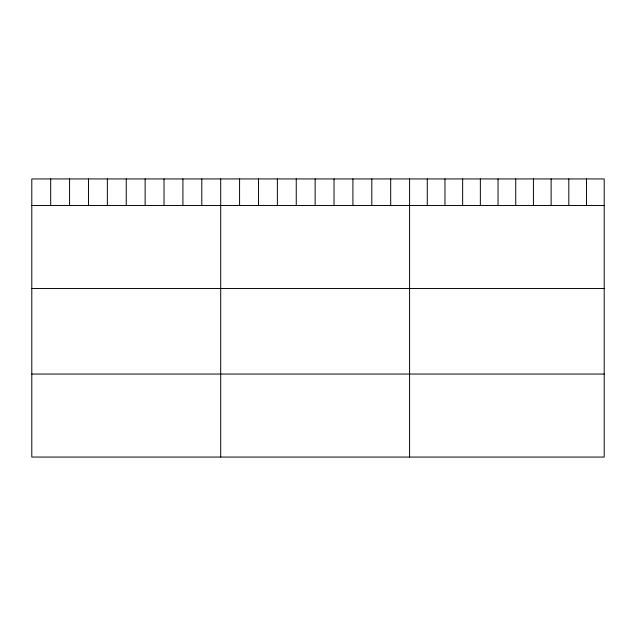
<?xml version="1.0" encoding="UTF-8"?>
<svg xmlns="http://www.w3.org/2000/svg" width="636" height="636" viewBox="0 0 636 636"><rect width="100%" height="100%" fill="white"/><g stroke="black" fill="none" stroke-linecap="round" stroke-linejoin="round"><path stroke-width="0.95" d="M604.2 205.515L604.2 457.061L31.8 457.061L31.8 178.939L604.2 178.939L604.2 205.515L31.8 205.515M31.8 288.529L604.2 288.529M31.8 374.055L604.2 374.055M586.511 178.939L586.511 205.515M568.815 178.939L568.815 205.515M551.126 178.939L551.126 205.515M533.429 178.939L533.429 205.515M515.74 178.939L515.74 205.515M498.044 178.939L498.044 205.515M480.355 178.939L480.355 205.515M462.658 178.939L462.658 205.515M444.969 178.939L444.969 205.515M427.273 178.939L427.273 205.515M409.584 178.939L409.584 457.061M390.695 178.939L390.695 205.515M371.806 178.939L371.806 205.515M352.916 178.939L352.916 205.515M334.027 178.939L334.027 205.515M315.138 178.939L315.138 205.515M296.249 178.939L296.249 205.515M277.36 178.939L277.36 205.515M258.47 178.939L258.47 205.515M239.581 178.939L239.581 205.515M220.692 178.939L220.692 457.061M201.803 178.939L201.803 205.515M182.914 178.939L182.914 205.515M164.024 178.939L164.024 205.515M145.135 178.939L145.135 205.515M126.246 178.939L126.246 205.515M107.357 178.939L107.357 205.515M88.468 178.939L88.468 205.515M69.578 178.939L69.578 205.515M50.689 178.939L50.689 205.515"/></g></svg>
